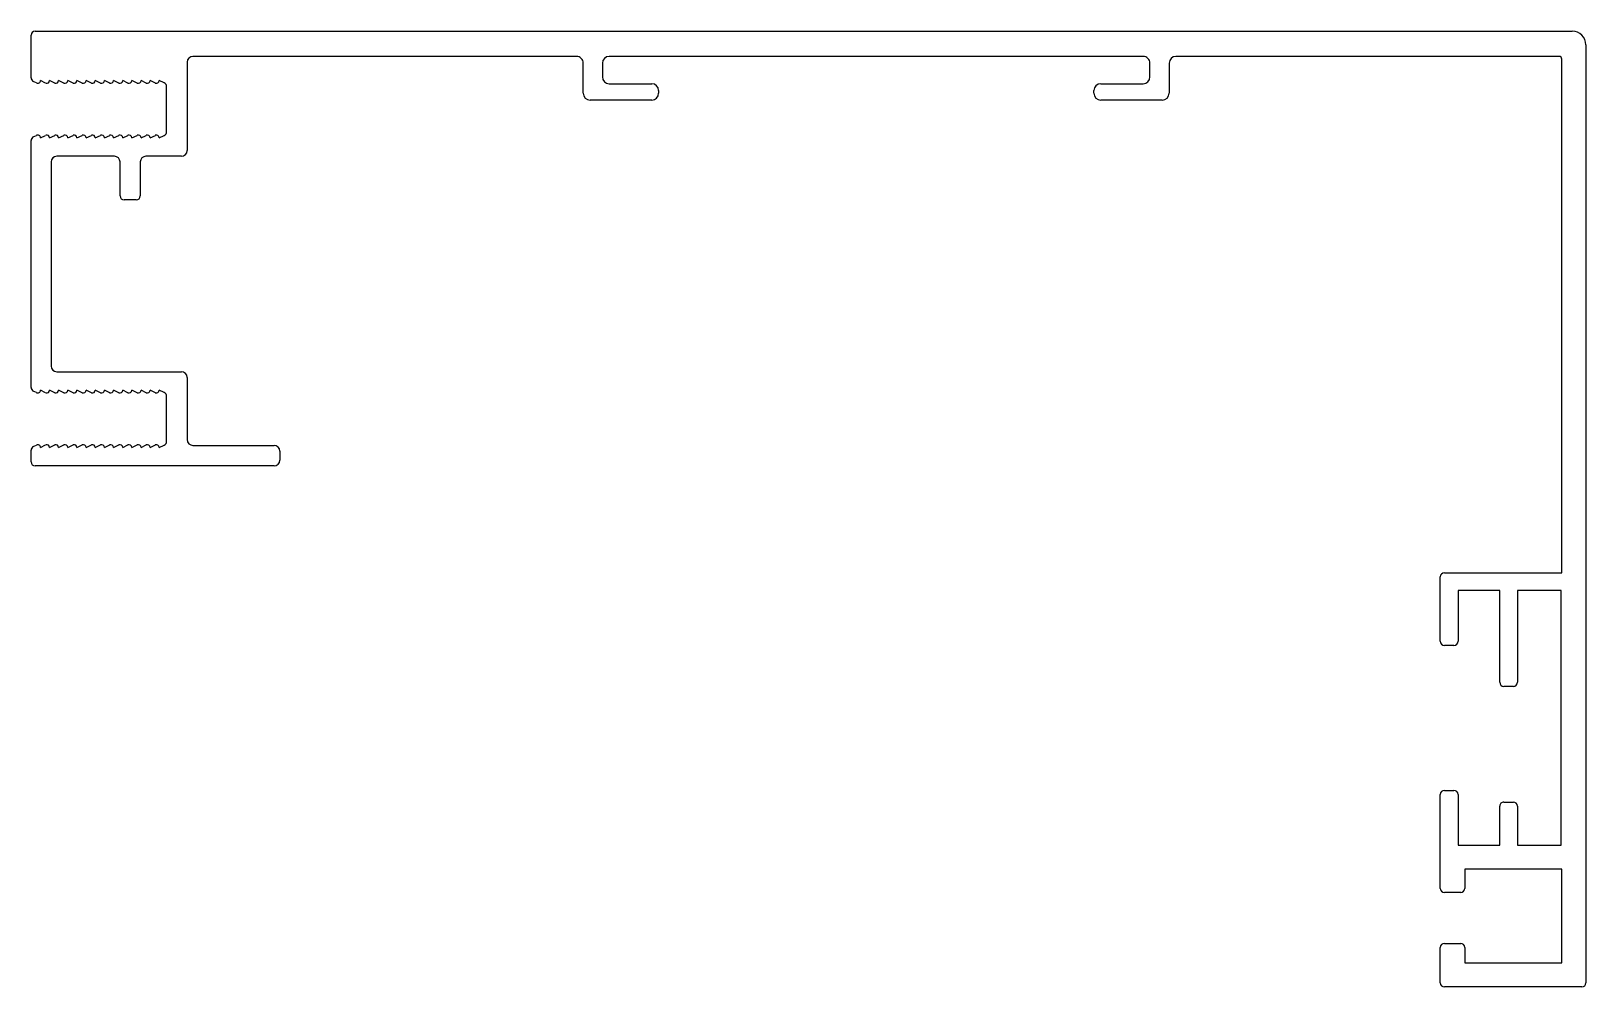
# Model space of a CAD drawing. Extents: x 1178 to 1291, y 2076 to 2146.
import ezdxf

# ---------------------------------------------------------------- set-up
doc = ezdxf.new("R2010")
doc.units = 0
doc.layers.get('0').update_dxf_attribs({"linetype": 'CONTINUOUS'})

msp = doc.modelspace()

# ---------------------------------------------------------------- linework, layer by layer
for p, q in [((1178.14, 2145.78), (1290.43, 2145.78)), ((1177.84, 2142.38), (1177.84, 2145.48)), ((1291.43, 2144.78), (1291.43, 2076.24)), ((1189.24, 2143.52), (1189.24, 2137.06)), ((1217.68, 2143.94), (1189.66, 2143.94)), ((1259.08, 2143.94), (1220.08, 2143.94)), ((1289.47, 2143.94), (1261.48, 2143.94)), ((1289.67, 2106.2), (1289.67, 2143.74)), ((1218.18, 2141.24), (1218.18, 2143.44)), ((1219.58, 2143.44), (1219.58, 2142.44)), ((1259.58, 2142.44), (1259.58, 2143.44)), ((1260.98, 2143.44), (1260.98, 2141.24)), ((1178.23, 2142), (1178, 2142.11)), ((1178.9, 2141.99), (1178.52, 2142.18)), ((1179.57, 2141.99), (1179.19, 2142.18)), ((1180.24, 2141.99), (1179.85, 2142.18)), ((1180.9, 2141.99), (1180.52, 2142.18)), ((1181.57, 2141.99), (1181.19, 2142.18)), ((1182.24, 2141.99), (1181.86, 2142.18)), ((1182.91, 2141.99), (1182.53, 2142.17)), ((1183.58, 2141.99), (1183.19, 2142.17)), ((1184.24, 2141.99), (1183.86, 2142.17)), ((1184.91, 2141.99), (1184.53, 2142.18)), ((1185.58, 2141.99), (1185.2, 2142.18)), ((1186.25, 2141.99), (1185.87, 2142.18)), ((1186.92, 2141.99), (1186.53, 2142.18)), ((1187.57, 2142), (1187.2, 2142.18)), ((1187.74, 2138.43), (1187.74, 2141.73)), ((1220.08, 2141.94), (1223.18, 2141.94)), ((1223.68, 2141.44), (1223.68, 2141.24)), ((1255.48, 2141.24), (1255.48, 2141.44)), ((1255.98, 2141.94), (1259.08, 2141.94)), ((1223.18, 2140.74), (1218.68, 2140.74)), ((1260.48, 2140.74), (1255.98, 2140.74)), ((1177.84, 2119.75), (1177.84, 2137.78)), ((1178, 2138.05), (1178.23, 2138.16)), ((1178.52, 2137.98), (1178.9, 2138.16)), ((1179.19, 2137.98), (1179.57, 2138.16)), ((1179.85, 2137.98), (1180.24, 2138.16)), ((1180.52, 2137.98), (1180.9, 2138.16)), ((1181.19, 2137.98), (1181.57, 2138.16)), ((1181.86, 2137.98), (1182.24, 2138.16)), ((1182.53, 2137.99), (1182.91, 2138.16)), ((1183.19, 2137.99), (1183.58, 2138.16)), ((1183.86, 2137.99), (1184.24, 2138.16)), ((1184.53, 2137.98), (1184.91, 2138.16)), ((1185.2, 2137.98), (1185.58, 2138.16)), ((1185.87, 2137.98), (1186.25, 2138.16)), ((1186.53, 2137.98), (1186.92, 2138.16)), ((1187.2, 2137.98), (1187.57, 2138.16)), ((1183.92, 2136.64), (1179.72, 2136.64)), ((1188.82, 2136.64), (1186.23, 2136.64)), ((1179.3, 2136.22), (1179.3, 2121.31)), ((1184.34, 2133.75), (1184.34, 2136.22)), ((1185.81, 2136.22), (1185.81, 2133.75)), ((1185.51, 2133.45), (1184.64, 2133.45)), ((1179.72, 2120.89), (1188.82, 2120.89)), ((1189.24, 2120.47), (1189.24, 2115.93)), ((1178.23, 2119.37), (1178, 2119.48)), ((1178.9, 2119.36), (1178.52, 2119.55)), ((1179.57, 2119.36), (1179.19, 2119.55)), ((1180.24, 2119.36), (1179.85, 2119.55)), ((1180.9, 2119.36), (1180.52, 2119.55)), ((1181.57, 2119.36), (1181.19, 2119.55)), ((1182.24, 2119.36), (1181.86, 2119.55)), ((1182.91, 2119.36), (1182.53, 2119.54)), ((1183.58, 2119.36), (1183.19, 2119.54)), ((1184.24, 2119.36), (1183.86, 2119.54)), ((1184.91, 2119.36), (1184.53, 2119.55)), ((1185.58, 2119.36), (1185.2, 2119.55)), ((1186.25, 2119.36), (1185.87, 2119.55)), ((1186.92, 2119.36), (1186.53, 2119.55)), ((1187.57, 2119.37), (1187.2, 2119.55)), ((1187.74, 2115.8), (1187.74, 2119.1)), ((1177.84, 2114.31), (1177.84, 2115.15)), ((1178, 2115.42), (1178.23, 2115.53)), ((1178.52, 2115.35), (1178.9, 2115.54)), ((1179.19, 2115.35), (1179.57, 2115.54)), ((1179.85, 2115.35), (1180.24, 2115.54)), ((1180.52, 2115.35), (1180.9, 2115.54)), ((1181.19, 2115.35), (1181.57, 2115.54)), ((1181.86, 2115.35), (1182.24, 2115.54)), ((1182.53, 2115.36), (1182.91, 2115.54)), ((1183.19, 2115.36), (1183.58, 2115.54)), ((1183.86, 2115.36), (1184.24, 2115.54)), ((1184.53, 2115.35), (1184.91, 2115.54)), ((1185.2, 2115.35), (1185.58, 2115.54)), ((1185.87, 2115.35), (1186.25, 2115.54)), ((1186.53, 2115.35), (1186.92, 2115.54)), ((1187.2, 2115.35), (1187.57, 2115.53)), ((1189.66, 2115.51), (1195.59, 2115.51)), ((1196.01, 2115.09), (1196.01, 2114.43)), ((1188.82, 2114.01), (1178.14, 2114.01)), ((1195.59, 2114.01), (1188.82, 2114.01)), ((1281.09, 2106.2), (1289.67, 2106.2)), ((1280.79, 2101.2), (1280.79, 2105.9)), ((1282.09, 2104.9), (1282.09, 2101.2)), ((1285.13, 2104.9), (1282.09, 2104.9)), ((1285.13, 2098.2), (1285.13, 2104.9)), ((1286.43, 2104.9), (1286.43, 2098.2)), ((1289.63, 2104.9), (1286.43, 2104.9)), ((1289.63, 2086.3), (1289.63, 2104.9)), ((1281.79, 2100.9), (1281.09, 2100.9)), ((1286.13, 2097.9), (1285.43, 2097.9)), ((1281.09, 2090.3), (1281.79, 2090.3)), ((1280.79, 2083.14), (1280.79, 2090)), ((1282.09, 2090), (1282.09, 2086.3)), ((1285.13, 2086.3), (1285.13, 2089.15)), ((1285.43, 2089.45), (1286.13, 2089.45)), ((1286.43, 2089.15), (1286.43, 2086.3)), ((1282.09, 2086.3), (1285.13, 2086.3)), ((1286.43, 2086.3), (1289.63, 2086.3)), ((1282.58, 2084.54), (1282.58, 2083.14)), ((1289.67, 2084.54), (1282.58, 2084.54)), ((1289.67, 2077.7), (1289.67, 2084.54)), ((1282.28, 2082.84), (1281.09, 2082.84)), ((1280.79, 2076.24), (1280.79, 2078.82)), ((1281.09, 2079.12), (1282.28, 2079.12)), ((1282.58, 2078.82), (1282.58, 2077.7)), ((1282.58, 2077.7), (1289.67, 2077.7)), ((1291.13, 2075.94), (1281.09, 2075.94))]:
    msp.add_line(p, q)
for centre, radius, start, end in [((1178.14, 2145.48), 0.3, 90, 180), ((1290.43, 2144.78), 1, 360, 90), ((1189.66, 2143.52), 0.42, 90.0006, 180), ((1217.68, 2143.44), 0.5, 0, 90.0006), ((1220.08, 2143.44), 0.5, 90.0006, 180), ((1259.08, 2143.44), 0.5, 0, 90.0006), ((1261.48, 2143.44), 0.5, 90.0003, 180), ((1289.47, 2143.74), 0.2, 359.999, 90.0003), ((1178.14, 2142.38), 0.3, 180, 243.1822), ((1220.08, 2142.44), 0.5, 180, 270), ((1259.08, 2142.44), 0.5, 270, 0), ((1178.32, 2142.17), 0.2, 243.1822, 1.6583), ((1178.99, 2142.17), 0.2, 244.001, 1.6579), ((1179.65, 2142.17), 0.2, 244, 1.6583), ((1180.32, 2142.17), 0.2, 244, 1.6583), ((1180.99, 2142.17), 0.2, 244, 1.6583), ((1181.66, 2142.17), 0.2, 244, 1.6583), ((1182.33, 2142.17), 0.2, 244, 0), ((1182.99, 2142.17), 0.2, 244, 0), ((1183.66, 2142.17), 0.2, 244, 0), ((1184.33, 2142.17), 0.2, 244, 1.6583), ((1185, 2142.17), 0.2, 244, 1.6583), ((1185.67, 2142.17), 0.2, 244, 1.6583), ((1186.34, 2142.17), 0.2, 244, 1.6583), ((1187, 2142.17), 0.2, 244, 1.6583), ((1187.44, 2141.73), 0.3, 0, 64), ((1218.68, 2141.24), 0.5, 180, 270), ((1223.18, 2141.44), 0.5, 0, 90), ((1223.18, 2141.24), 0.5, 270, 0), ((1255.98, 2141.44), 0.5, 90, 180), ((1255.98, 2141.24), 0.5, 180, 270), ((1260.48, 2141.24), 0.5, 270, 0), ((1178.14, 2137.78), 0.3, 116.8178, 180), ((1178.32, 2137.99), 0.2, 358.3417, 116.8178), ((1178.99, 2137.99), 0.2, 358.3421, 115.999), ((1179.65, 2137.99), 0.2, 358.3417, 116), ((1180.32, 2137.99), 0.2, 358.3417, 116), ((1180.99, 2137.99), 0.2, 358.3417, 116), ((1181.66, 2137.99), 0.2, 358.3417, 116), ((1182.33, 2137.99), 0.2, 0, 116), ((1182.99, 2137.99), 0.2, 0, 116), ((1183.66, 2137.99), 0.2, 0, 116), ((1184.33, 2137.99), 0.2, 358.3417, 116), ((1185, 2137.99), 0.2, 358.3417, 116), ((1185.67, 2137.99), 0.2, 358.3417, 116), ((1186.34, 2137.99), 0.2, 358.3417, 116), ((1187, 2137.99), 0.2, 358.3417, 116), ((1187.44, 2138.43), 0.3, 296, 0), ((1179.72, 2136.22), 0.42, 90, 180), ((1183.92, 2136.22), 0.42, 0.0016, 90), ((1186.23, 2136.22), 0.42, 90, 180), ((1188.82, 2137.06), 0.42, 270, 0), ((1184.64, 2133.75), 0.3, 180.0016, 270), ((1185.51, 2133.75), 0.3, 270, 0), ((1179.72, 2121.31), 0.42, 180, 270), ((1188.82, 2120.47), 0.42, 360, 90), ((1178.14, 2119.75), 0.3, 180, 243.1822), ((1178.32, 2119.54), 0.2, 243.1822, 1.6583), ((1178.99, 2119.54), 0.2, 244.001, 1.6579), ((1179.65, 2119.54), 0.2, 244, 1.6583), ((1180.32, 2119.54), 0.2, 244, 1.6583), ((1180.99, 2119.54), 0.2, 244, 1.6583), ((1181.66, 2119.54), 0.2, 244, 1.6583), ((1182.33, 2119.54), 0.2, 244, 0), ((1182.99, 2119.54), 0.2, 244, 0), ((1183.66, 2119.54), 0.2, 244, 0), ((1184.33, 2119.54), 0.2, 244, 1.6583), ((1185, 2119.54), 0.2, 244, 1.6583), ((1185.67, 2119.54), 0.2, 244, 1.6583), ((1186.34, 2119.54), 0.2, 244, 1.6583), ((1187, 2119.54), 0.2, 244, 1.6583), ((1187.44, 2119.1), 0.3, 0, 64), ((1178.14, 2115.15), 0.3, 116.8178, 180), ((1178.32, 2115.36), 0.2, 358.3417, 116.8178), ((1178.99, 2115.36), 0.2, 358.3421, 115.999), ((1179.65, 2115.36), 0.2, 358.3417, 116), ((1180.32, 2115.36), 0.2, 358.3417, 116), ((1180.99, 2115.36), 0.2, 358.3417, 116), ((1181.66, 2115.36), 0.2, 358.3417, 116), ((1182.33, 2115.36), 0.2, 0, 116), ((1182.99, 2115.36), 0.2, 0, 116), ((1183.66, 2115.36), 0.2, 0, 116), ((1184.33, 2115.36), 0.2, 358.3417, 116), ((1185, 2115.36), 0.2, 358.3417, 116), ((1185.67, 2115.36), 0.2, 358.3417, 116), ((1186.34, 2115.36), 0.2, 358.3417, 116), ((1187, 2115.36), 0.2, 358.3417, 116), ((1187.44, 2115.8), 0.3, 296, 0), ((1189.66, 2115.93), 0.42, 180, 270), ((1195.59, 2115.09), 0.42, 0, 90), ((1178.14, 2114.31), 0.3, 180, 270), ((1195.59, 2114.43), 0.42, 270, 0), ((1281.09, 2105.9), 0.3, 90.0008, 180), ((1281.09, 2101.2), 0.3, 180, 270), ((1281.79, 2101.2), 0.3, 270, 0), ((1285.43, 2098.2), 0.3, 180, 270), ((1286.13, 2098.2), 0.3, 270, 0), ((1281.09, 2090), 0.3, 90, 180), ((1281.79, 2090), 0.3, 0, 90), ((1285.43, 2089.15), 0.3, 90, 180.0004), ((1286.13, 2089.15), 0.3, 0, 90), ((1281.09, 2083.14), 0.3, 180, 270), ((1282.28, 2083.14), 0.3, 270, 359.9979), ((1281.09, 2078.82), 0.3, 90, 180), ((1282.28, 2078.82), 0.3, 360, 90), ((1281.09, 2076.24), 0.3, 180, 270), ((1291.13, 2076.24), 0.3, 270, 0)]:
    msp.add_arc(centre, radius, start, end)

doc.saveas('drawing.dxf')
